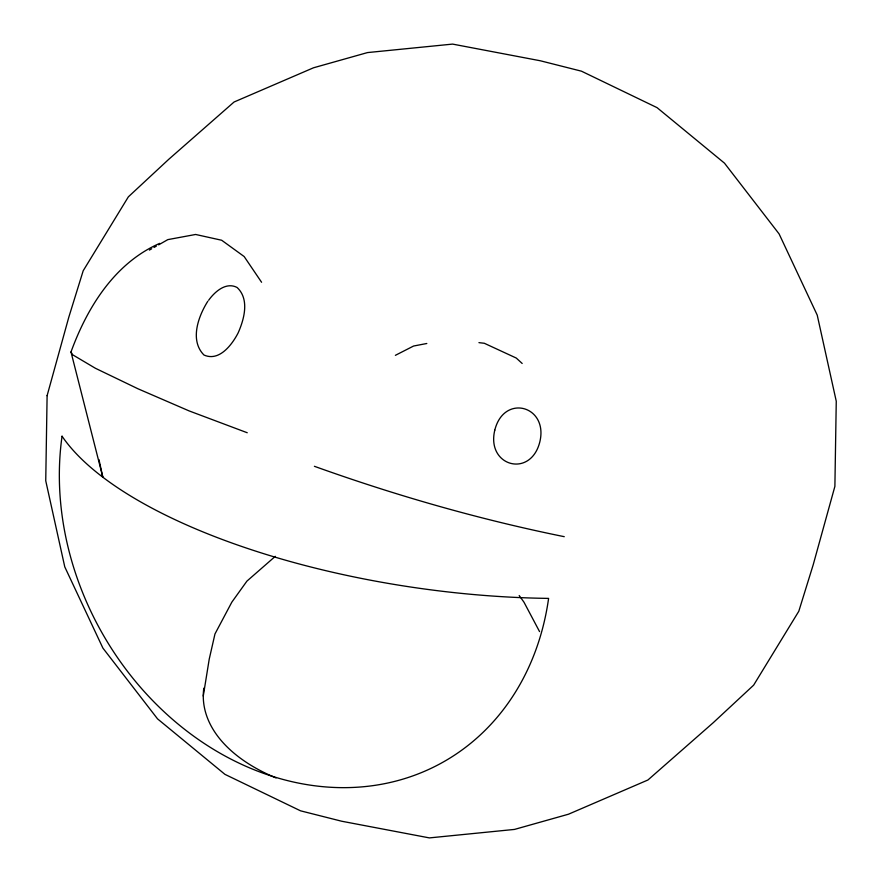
<?xml version="1.0" encoding="UTF-8"?>
<svg xmlns="http://www.w3.org/2000/svg" width="882" height="882" viewBox="0 0 882 882"><rect width="100%" height="100%" fill="white"/><g stroke="black" fill="none" stroke-linecap="round" stroke-linejoin="round"><path stroke-width="1.32" d="M203.268 696.063L209.221 659.163L214.965 633.96L231.823 602.174L246.927 581.117L275.316 556.322M98.971 459.632L102.808 477.118L70.99 351.973C87.23 307.388 114.66 263.112 159.697 243.377M207.832 301.225C198.307 316.296 189.498 340.375 203.963 355.016C219.177 361.852 231.999 344.807 238.129 332.933C244.215 319.185 249.683 299.219 237.104 287.488C226.057 281.678 214.811 291.688 208.659 300.233M149.389 250.091L151.704 248.779M154.008 247.467L156.312 246.155M158.617 244.854L167.834 239.617L195.628 234.469L221.669 240.246L244.16 256.541L261.579 282.262M395.379 355.325L413.581 346.031L426.811 343.495M478.937 342.646L484.317 343.274L516.246 358.037L522.177 363.472M564.248 536.675C479.466 519.498 395.809 495.508 314.4 466.302M247.236 432.742L189.156 410.924L138.033 388.808L95.41 368.279L72.71 354.818L70.99 351.973M519.189 595.526L523.963 602.174L539.563 631.6M276.044 777.946A174.614 100.813 0 0 1 203.808 688.169M47.11 395.643L45.743 480.778L64.772 566.883L102.896 648.083L157.525 718.852L224.943 774.352L300.542 810.823L341.687 821.23L429.391 837.9L514.493 829.422L568.504 814.207L647.928 779.997L713.251 722.689L753.636 685.16L798.805 611.248L813.215 564.734L834.89 486.357L836.257 401.222L817.228 315.117L779.104 233.917L724.475 163.148L657.057 107.648L581.458 71.177L540.313 60.77L452.609 44.1L367.507 52.578L313.496 67.793L234.072 102.003L168.749 159.311L128.364 196.84L83.195 270.752L68.785 317.266L47.11 395.643M494.78 430.195C486.07 466.225 530.71 478.628 539.839 441.838C548.538 405.808 503.898 393.405 494.78 430.195M62.049 436.215A397.275 148.838 8 0 0 548.604 598.393A280.917 233.851 60.6 0 1 268.977 775.212A280.917 233.851 60.6 0 1 62.049 436.215"/></g></svg>
